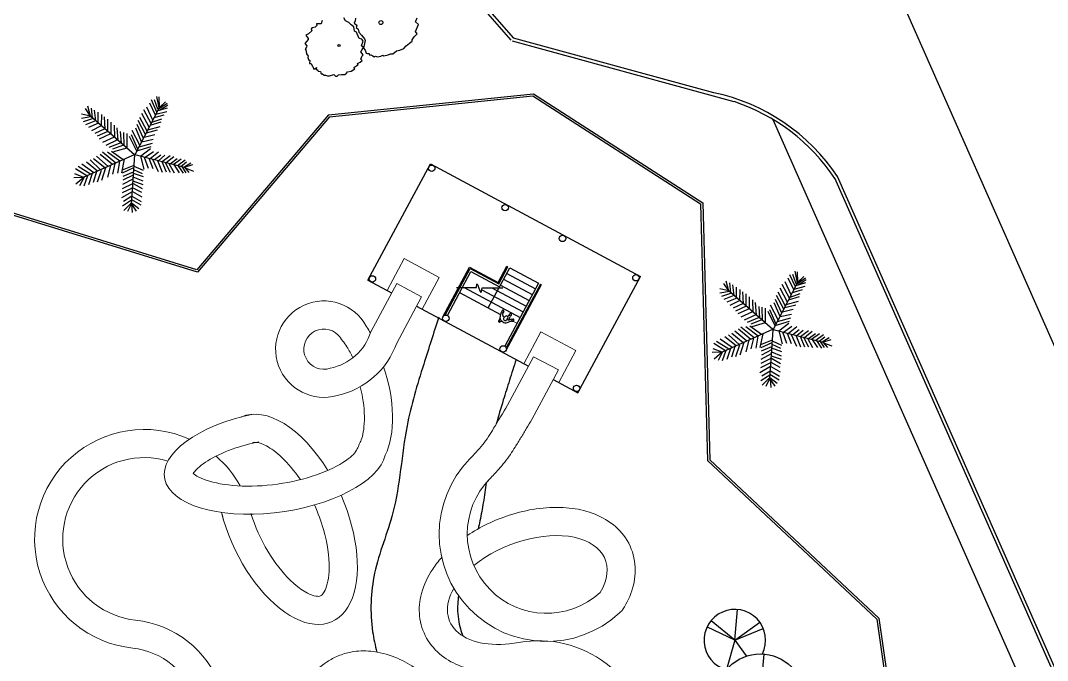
# Model space of a CAD drawing. Header units: millimetres. Extents: x 185 to 501, y 106 to 528.
# Drawn here: x 353.85 to 401.26, y 286.77 to 316.33 of the extents above; entities that cross this region are included whole.
import ezdxf

# ---------------------------------------------------------------- set-up
doc = ezdxf.new("R2010")
doc.units = ezdxf.units.MM
for name, color, linetype in [('aceras', 7, 'Continuous'), ('arboles', 84, 'Continuous'), ('cerca', 50, 'Continuous'), ('columnas', 170, 'Continuous'), ('pavimento', 252, 'Continuous'), ('SITE_FURNISHINGS', 230, 'Continuous')]:
    doc.layers.add(name, color=color, linetype=linetype)
doc.layers.add('Paredes', color=141, linetype='Continuous', lineweight=9)
doc.styles.add('ATTR', font='romans.shx', dxfattribs={"width": 0.8, "height": 0.7})

# ---------------------------------------------------------------- blocks, each defined once
blk = doc.blocks.new('CLUMP4')
for p, q in [((-0.225, -0.025), (-278.175, 1469.475)), ((0.075, -0.425), (-599.925, 1349.575)), ((3398, -293.85), (2858.025, 921.15)), ((3397.75, -293.475), (3147.6, 1029.075)), ((-2100.925, -465), (-2520.925, 479.975)), ((-2101.125, -464.725), (-2295.7, 563.925)), ((0, 0), (-1432.075, 418.05)), ((0.025, 0), (1371.625, 613.675)), ((0, 0), (-1155.525, -951.225)), ((0, 0), (-888.5, -1183.5)), ((0, 0), (1323.925, -682.25)), ((3397.95, -293.45), (2109.075, 82.8)), ((3397.975, -293.45), (4632.4, 258.85)), ((-2100.975, -464.7), (-3103.45, -172.075)), ((-2100.975, -464.7), (-1496.775, -194.375)), ((3397.95, -293.45), (2357.975, -1149.55)), ((3397.95, -293.45), (2598.3, -1358.625)), ((3397.95, -293.45), (4589.5, -907.5)), ((-2100.975, -464.7), (-2909.85, -1130.55)), ((-2100.975, -464.7), (-2722.925, -1293.175)), ((-2100.975, -464.7), (-1174.225, -942.275)), ((1594.175, -1142.375), (1366.775, -630.7)), ((1594.05, -1142.15), (1455.05, -407.4)), ((1594.15, -1142.15), (1120.3, -1003.825)), ((1594.15, -1142.15), (2183.925, -878.275)), ((1594.15, -1142.15), (1016.375, -1617.75)), ((1594.15, -1142.15), (1149.9, -1733.9)), ((1594.15, -1142.15), (2256.125, -1483.275))]:
    blk.add_line(p, q)
for centre, radius in [((0.075, -0.425), 1500), ((3398, -293.85), 1350)]:
    blk.add_circle(centre, radius)
for centre, radius, start, end in [((-2100.925, -465), 1050, 52.09105, 333.029), ((1594.175, -1142.375), 750, 50.00407, 101.3809), ((1594.175, -1142.375), 750, 187.2069, 359.9176)]:
    blk.add_arc(centre, radius, start, end)
at = {"style": 'ATTR', "width": 0.8, "flags": 9}
blk.add_attdef('ESTCODE', (0, 0), '', height=157.919, dxfattribs=at)
blk = doc.blocks.new('new block')
at = {"xscale": 0.000999999996565748, "yscale": 0.001000000000203727, "zscale": 0.001}
blk.add_blockref('CLUMP4', (-1.324, 0.682), dxfattribs=at)

msp = doc.modelspace()

# ---------------------------------------------------------------- linework, layer by layer
for p, q in [((376.113, 302.957), (376.091, 302.945)), ((375.979, 302.554), (375.917, 302.443)), ((376.005, 302.746), (375.978, 302.593)), ((376.108, 302.721), (376.116, 302.802)), ((376.153, 302.894), (376.127, 302.841)), ((376.177, 302.626), (376.132, 302.662)), ((376.299, 302.514), (376.361, 302.505)), ((376.389, 302.503), (376.424, 302.569)), ((376.532, 302.533), (376.426, 302.508)), ((376.537, 302.534), (376.6, 302.54)), ((376.614, 302.472), (376.625, 302.51)), ((375.922, 302.417), (375.946, 302.4)), ((376.069, 302.447), (375.963, 302.398)), ((376.263, 302.366), (376.485, 302.442)), ((376.517, 302.448), (376.591, 302.452))]:
    msp.add_line(p, q)
for centre, radius, start, end in [((376.124, 302.937), 0.0225, 347.403, 118.9265), ((376.076, 302.576), 0.099, 169.8581, 224.873), ((376.322, 302.689), 0.322, 145.1758, 169.8581), ((376.789, 303.286), 1.106, 224.873, 234.8017), ((375.958, 302.942), 0.121, 325.1758, 352.3862), ((376.225, 303.296), 0.453, 248.5442, 258.2878), ((376.103, 302.923), 0.0249, 118.9265, 172.3862), ((376.175, 302.714), 0.0673, 174.3163, 230.4776), ((376.235, 302.79), 0.119, 154.3953, 174.3163), ((376.223, 302.551), 0.0829, 145.7084, 321.2993), ((376.165, 302.928), 0.0197, 167.403, 219.3554), ((376.134, 302.902), 0.0203, 334.3953, 39.3554), ((376.354, 302.461), 0.242, 115.3684, 145.7084), ((376.281, 302.616), 0.0709, 330.7782, 115.3684), ((375.819, 302.874), 0.6, 321.2993, 330.7782), ((376.645, 302.416), 0.391, 133.2976, 141.7337), ((376.386, 302.671), 0.168, 261.2988, 283.557), ((376.168, 302.922), 0.304, 313.2976, 331.1992), ((376.387, 302.608), 0.102, 40.5845, 91.0804), ((376.099, 302.737), 0.366, 332.6458, 346.4447), ((376.47, 302.756), 0.041, 6.6851, 151.1992), ((376.523, 302.635), 0.0706, 126.2321, 166.4447), ((376.437, 302.752), 0.0748, 306.2321, 6.6851), ((376.722, 302.534), 0.196, 180.6382, 205.485), ((376.541, 302.498), 0.0368, 95.4333, 103.5569), ((376.602, 302.517), 0.0236, 344.6873, 95.4333), ((375.934, 302.433), 0.0198, 150.7408, 234.178), ((376.061, 302.55), 0.146, 210.3187, 246.0732), ((375.956, 302.414), 0.0171, 234.178, 294.6547), ((376.223, 302.484), 0.124, 234.8017, 288.7047), ((376.524, 302.326), 0.122, 93.4058, 108.7046), ((376.589, 302.478), 0.0261, 273.4059, 344.6873)]:
    msp.add_arc(centre, radius, start, end)
at = {"layer": 'aceras'}
for p, q in [((369.352, 323.576), (376.484, 315.424)), ((369.465, 323.675), (376.597, 315.523)), ((386.797, 312.585), (376.557, 315.378)), ((385.851, 312.999), (376.597, 315.523))]:
    msp.add_line(p, q, dxfattribs=at)
for points in [[(501.237, 163.484, -0.032113), (472.981, 150.241, -0.493043), (466.865, 153.638), (386.236, 336.017, 0.05824), (375.467, 353.55)], [(501.237, 163.484, -0.032113), (472.981, 150.241, -0.493043), (466.865, 153.638), (386.236, 336.017, 0.05824), (375.467, 353.55)], [(359.006, 138.686), (400.473, 138.686, 0.077072), (460.859, 148.303), (388.599, 311.752)], [(359.006, 138.686), (400.473, 138.686, 0.077072), (460.859, 148.303), (388.599, 311.752)], [(361.939, 136.286), (400.476, 136.286, 0.073569), (458.689, 145.14, 0.515025), (461.377, 151.212), (391.564, 309.126)], [(361.939, 136.286), (400.476, 136.286, 0.073569), (458.689, 145.14, 0.515025), (461.377, 151.212), (391.564, 309.126)], [(361.944, 136.436), (400.476, 136.436, 0.073578), (458.652, 145.286, 0.516303), (461.244, 151.143), (391.432, 309.053)], [(361.944, 136.436), (400.476, 136.436, 0.073578), (458.652, 145.286, 0.516303), (461.244, 151.143), (391.432, 309.053)]]:
    msp.add_lwpolyline(points, format="xyb", dxfattribs=at)
for radius, end in [(9.187, 77.9333), (9.037, 71.5299)]:
    msp.add_arc((383.93, 304.015), radius, 33.8058, end, dxfattribs=at)
at = {"layer": 'arboles', "linetype": 'Continuous'}
for p, q in [((367.766, 316.338), (367.725, 316.182)), ((368.85, 316.323), (368.767, 316.456)), ((368.912, 316.293), (368.85, 316.323)), ((369.001, 316.241), (368.912, 316.293)), ((369.105, 316.13), (369.001, 316.241)), ((369.298, 316.315), (369.243, 316.212)), ((369.305, 316.449), (369.298, 316.315)), ((372.078, 316.278), (372.161, 316.456)), ((372.223, 316.145), (372.078, 316.278)), ((367.297, 315.856), (367.132, 315.715)), ((367.325, 315.997), (367.256, 315.952)), ((367.256, 315.952), (367.297, 315.856)), ((367.449, 316.034), (367.325, 315.997)), ((367.525, 316.1), (367.449, 316.034)), ((367.566, 316.182), (367.511, 316.174)), ((367.511, 316.174), (367.525, 316.1)), ((367.642, 316.174), (367.566, 316.182)), ((367.725, 316.182), (367.642, 316.174)), ((369.236, 316.048), (369.105, 316.13)), ((369.257, 315.848), (369.236, 316.048)), ((369.243, 316.212), (369.367, 316.115)), ((369.36, 315.796), (369.257, 315.848)), ((369.367, 316.115), (369.339, 316.019)), ((369.339, 316.019), (369.436, 315.937)), ((369.381, 315.715), (369.36, 315.796)), ((369.436, 315.937), (369.47, 315.789)), ((369.47, 315.789), (369.588, 315.663)), ((372.085, 315.833), (372.223, 316.145)), ((372.161, 315.715), (372.085, 315.833)), ((367.125, 315.455), (366.973, 315.277)), ((366.973, 315.277), (367.056, 315.166)), ((367.132, 315.715), (367.021, 315.655)), ((367.021, 315.655), (367.125, 315.5)), ((367.125, 315.5), (367.125, 315.455)), ((369.484, 315.507), (369.381, 315.715)), ((369.601, 315.47), (369.484, 315.507)), ((369.581, 315.166), (369.664, 315.374)), ((369.588, 315.663), (369.719, 315.492)), ((369.664, 315.374), (369.601, 315.47)), ((369.753, 315.418), (369.684, 315.055)), ((369.719, 315.492), (369.753, 315.418)), ((371.643, 315.159), (371.795, 315.285)), ((371.795, 315.285), (371.933, 315.381)), ((371.919, 315.448), (372.016, 315.581)), ((371.933, 315.381), (371.919, 315.448)), ((372.016, 315.581), (372.161, 315.715)), ((367.049, 315.107), (366.98, 314.996)), ((366.98, 314.996), (367.021, 314.988)), ((367.021, 314.988), (367.042, 314.795)), ((367.056, 315.166), (367.049, 315.107)), ((369.56, 314.884), (369.615, 314.988)), ((369.664, 314.744), (369.56, 314.884)), ((369.677, 315.092), (369.581, 315.166)), ((369.615, 314.988), (369.677, 315.092)), ((369.684, 315.055), (369.753, 314.966)), ((369.753, 314.966), (369.802, 314.825)), ((369.802, 314.825), (369.864, 314.81)), ((369.864, 314.81), (369.926, 314.818)), ((369.926, 314.818), (369.974, 314.736)), ((370.823, 314.744), (370.926, 314.803)), ((370.926, 314.803), (371.029, 314.803)), ((371.029, 314.803), (371.202, 314.936)), ((371.202, 314.936), (371.354, 314.966)), ((371.354, 314.966), (371.547, 315.04)), ((371.547, 315.04), (371.643, 315.159)), ((367.042, 314.795), (367.125, 314.692)), ((367.125, 314.692), (367.104, 314.625)), ((367.104, 314.625), (367.132, 314.536)), ((367.132, 314.536), (367.208, 314.491)), ((367.208, 314.491), (367.18, 314.351)), ((367.18, 314.351), (367.256, 314.343)), ((367.256, 314.343), (367.304, 314.247)), ((369.408, 314.351), (369.526, 314.417)), ((369.429, 314.306), (369.408, 314.351)), ((369.526, 314.417), (369.615, 314.484)), ((369.553, 314.551), (369.615, 314.699)), ((369.615, 314.484), (369.553, 314.551)), ((369.615, 314.699), (369.664, 314.744)), ((369.974, 314.736), (370.022, 314.744)), ((370.022, 314.744), (370.112, 314.706)), ((370.112, 314.706), (370.167, 314.655)), ((370.167, 314.655), (370.229, 314.684)), ((370.229, 314.684), (370.319, 314.655)), ((370.319, 314.655), (370.478, 314.692)), ((370.478, 314.692), (370.567, 314.729)), ((370.567, 314.729), (370.622, 314.699)), ((370.622, 314.699), (370.823, 314.744)), ((367.304, 314.247), (367.332, 314.21)), ((367.332, 314.21), (367.387, 314.084)), ((367.387, 314.084), (367.428, 314.098)), ((367.428, 314.098), (367.504, 314.165)), ((367.504, 314.165), (367.497, 314.084)), ((367.497, 314.084), (367.566, 314.047)), ((367.566, 314.047), (367.587, 313.987)), ((367.587, 313.987), (367.697, 313.972)), ((367.697, 313.972), (367.711, 313.921)), ((367.711, 313.921), (367.718, 313.876)), ((367.718, 313.876), (367.78, 313.869)), ((367.78, 313.869), (367.856, 313.817)), ((368.815, 313.839), (368.891, 313.906)), ((368.891, 313.906), (368.939, 313.965)), ((368.939, 313.965), (369.112, 313.987)), ((369.112, 313.987), (369.277, 314.098)), ((369.236, 314.165), (369.367, 314.254)), ((369.277, 314.098), (369.236, 314.165)), ((369.367, 314.254), (369.429, 314.306)), ((367.856, 313.817), (367.918, 313.817)), ((367.918, 313.817), (368.015, 313.78)), ((368.015, 313.78), (368.111, 313.78)), ((368.111, 313.78), (368.305, 313.839)), ((368.305, 313.839), (368.38, 313.757)), ((368.38, 313.757), (368.47, 313.757)), ((368.47, 313.757), (368.518, 313.832)), ((368.518, 313.832), (368.663, 313.839)), ((368.663, 313.839), (368.815, 313.839)), ((360.076, 311.966), (359.821, 312.512)), ((360.145, 312.1), (359.889, 312.664)), ((360.185, 312.244), (360.026, 312.668)), ((360.247, 312.296), (360.13, 312.83)), ((360.24, 312.326), (360.249, 312.804)), ((360.244, 312.267), (360.62, 312.52)), ((360.257, 312.316), (360.258, 312.549)), ((360.257, 312.316), (360.422, 312.439)), ((360.263, 312.32), (360.538, 312.585)), ((360.268, 312.2), (360.65, 312.436)), ((357.074, 311.918), (356.663, 312.01)), ((357.073, 311.922), (356.843, 312.266)), ((357.076, 311.911), (356.954, 312.373)), ((357.164, 311.834), (357.117, 312.286)), ((357.314, 311.703), (357.262, 312.199)), ((357.434, 311.598), (357.433, 312.097)), ((357.585, 311.465), (357.596, 311.99)), ((359.134, 310.146), (360.257, 312.316)), ((359.785, 311.404), (359.441, 312.046)), ((359.878, 311.583), (359.532, 312.211)), ((359.957, 311.736), (359.671, 312.338)), ((360.015, 311.849), (360.475, 311.98)), ((360.094, 312.001), (360.601, 312.132)), ((360.184, 312.175), (360.628, 312.308)), ((360.257, 312.316), (360.185, 312.244)), ((357.098, 311.892), (356.659, 311.815)), ((357.193, 311.808), (356.733, 311.653)), ((357.311, 311.705), (356.843, 311.515)), ((357.444, 311.589), (356.986, 311.398)), ((359.109, 310.128), (357.086, 311.902)), ((357.751, 311.319), (357.715, 311.878)), ((357.88, 311.207), (357.881, 311.775)), ((358.032, 311.073), (358.025, 311.638)), ((358.195, 310.93), (358.181, 311.503)), ((359.519, 310.89), (359.224, 311.525)), ((359.611, 311.068), (359.277, 311.708)), ((359.688, 311.216), (359.357, 311.855)), ((359.834, 311.499), (360.333, 311.655)), ((359.904, 311.634), (360.362, 311.8)), ((357.575, 311.474), (357.12, 311.24)), ((357.74, 311.329), (357.273, 311.122)), ((357.88, 311.206), (357.379, 310.986)), ((358.006, 311.095), (357.482, 310.854)), ((358.345, 310.798), (358.311, 311.379)), ((358.499, 310.663), (358.467, 311.2)), ((358.635, 310.544), (358.61, 311.161)), ((358.765, 310.43), (358.761, 311.121)), ((359.259, 310.388), (358.965, 311.048)), ((359.348, 310.575), (359.003, 311.252)), ((359.437, 310.732), (359.164, 311.368)), ((359.546, 310.943), (360.038, 311.071)), ((359.653, 311.149), (360.167, 311.278)), ((359.726, 311.289), (360.291, 311.437)), ((358.168, 310.953), (357.625, 310.699)), ((358.325, 310.816), (357.788, 310.566)), ((358.472, 310.687), (357.916, 310.463)), ((358.6, 310.574), (358.092, 310.387)), ((359.213, 310.299), (358.883, 310.969)), ((359.317, 310.5), (359.937, 310.67)), ((359.439, 310.736), (359.97, 310.846)), ((359.095, 310.132), (356.772, 309.091)), ((358.087, 309.68), (357.522, 310.147)), ((358.24, 309.749), (357.63, 310.245)), ((358.43, 309.834), (357.864, 310.254)), ((358.588, 309.904), (358.044, 310.28)), ((358.755, 310.439), (358.141, 310.264)), ((359.102, 310.123), (358.956, 307.855)), ((359.123, 310.138), (361.417, 309.552)), ((359.22, 310.312), (359.879, 310.512)), ((359.378, 310.073), (359.542, 309.466)), ((359.387, 310.071), (359.841, 310.42)), ((359.602, 310.016), (359.986, 310.29)), ((359.826, 309.959), (360.209, 310.272)), ((360.026, 309.908), (360.323, 310.131)), ((360.218, 309.858), (360.503, 310.107)), ((360.388, 309.815), (360.747, 310.094)), ((357.23, 309.296), (356.675, 309.691)), ((357.405, 309.375), (356.887, 309.79)), ((357.544, 309.437), (357.058, 309.895)), ((357.738, 309.524), (357.208, 309.951)), ((357.898, 309.596), (357.354, 310.061)), ((357.996, 309.639), (357.86, 309.095)), ((358.206, 309.733), (358.09, 309.237)), ((358.418, 309.828), (358.318, 309.276)), ((358.637, 309.926), (358.503, 309.295)), ((359.071, 309.643), (358.536, 309.426)), ((359.069, 309.611), (359.508, 309.417)), ((359.551, 310.029), (359.732, 309.508)), ((359.773, 309.972), (359.954, 309.492)), ((359.941, 309.929), (360.205, 309.356)), ((360.172, 309.87), (360.389, 309.334)), ((360.372, 309.819), (360.571, 309.337)), ((360.518, 309.782), (360.755, 309.326)), ((360.567, 309.769), (360.927, 310.051)), ((360.699, 309.736), (360.939, 309.297)), ((360.755, 309.721), (361.071, 309.954)), ((360.889, 309.687), (361.261, 309.95)), ((360.92, 309.679), (361.166, 309.304)), ((361.09, 309.636), (361.442, 309.901)), ((361.114, 309.63), (361.35, 309.279)), ((361.25, 309.595), (361.506, 309.799)), ((361.38, 309.562), (361.705, 309.762)), ((361.408, 309.555), (361.805, 309.677)), ((356.762, 309.087), (356.347, 309.244)), ((356.912, 309.154), (356.381, 309.489)), ((357.081, 309.23), (356.51, 309.583)), ((356.938, 309.165), (356.769, 308.682)), ((357.154, 309.262), (356.976, 308.745)), ((357.372, 309.401), (357.199, 308.852)), ((357.574, 309.409), (357.386, 308.874)), ((357.765, 309.536), (357.576, 308.947)), ((359.063, 309.521), (358.544, 309.289)), ((359.051, 309.334), (358.564, 309.126)), ((359.042, 309.187), (358.575, 308.955)), ((359.048, 309.281), (359.499, 309.125)), ((359.059, 309.453), (359.46, 309.273)), ((361.288, 309.585), (361.475, 309.302)), ((361.411, 309.554), (361.622, 309.306)), ((361.439, 309.521), (361.828, 309.382)), ((356.777, 309.084), (356.3, 309.073)), ((356.76, 309.084), (356.4, 308.77)), ((356.784, 309.096), (356.574, 308.698)), ((359.016, 308.794), (358.544, 308.56)), ((359.03, 309.009), (358.546, 308.753)), ((359.025, 308.924), (359.489, 308.763)), ((359.037, 309.108), (359.496, 308.924)), ((359.04, 308.805), (359.456, 308.567)), ((358.992, 308.418), (358.502, 308.137)), ((359.003, 308.594), (358.54, 308.366)), ((358.979, 308.216), (358.601, 307.972)), ((358.991, 308.223), (359.413, 307.971)), ((359.005, 308.626), (359.428, 308.4)), ((359.016, 308.432), (359.441, 308.184)), ((358.967, 308.028), (358.554, 307.76)), ((358.958, 307.896), (358.615, 307.556)), ((358.955, 307.848), (358.784, 307.506)), ((358.957, 307.877), (359.19, 307.52)), ((358.96, 307.922), (359.299, 307.65)), ((358.969, 308.067), (359.395, 307.812)), ((358.975, 307.85), (359.006, 307.459)), ((389.547, 303.892), (389.292, 304.437)), ((389.617, 304.026), (389.36, 304.59)), ((389.657, 304.169), (389.498, 304.593)), ((389.718, 304.221), (389.601, 304.755)), ((389.711, 304.251), (389.72, 304.729)), ((389.715, 304.192), (390.091, 304.445)), ((389.728, 304.241), (389.729, 304.474)), ((389.734, 304.246), (390.009, 304.51)), ((386.546, 303.843), (386.134, 303.935)), ((386.544, 303.847), (386.314, 304.191)), ((386.547, 303.837), (386.425, 304.298)), ((386.635, 303.759), (386.588, 304.212)), ((386.785, 303.628), (386.734, 304.124)), ((386.905, 303.523), (386.904, 304.023)), ((387.056, 303.39), (387.068, 303.915)), ((388.605, 302.071), (389.728, 304.241)), ((389.256, 303.329), (388.912, 303.971)), ((389.349, 303.508), (389.004, 304.137)), ((389.428, 303.662), (389.143, 304.263)), ((389.486, 303.774), (389.946, 303.905)), ((389.565, 303.927), (390.072, 304.057)), ((389.655, 304.1), (390.099, 304.233)), ((389.728, 304.241), (389.657, 304.169)), ((389.728, 304.241), (389.893, 304.364)), ((389.739, 304.125), (390.121, 304.362)), ((386.569, 303.818), (386.13, 303.74)), ((386.665, 303.734), (386.204, 303.578)), ((386.782, 303.631), (386.314, 303.44)), ((386.915, 303.514), (386.457, 303.323)), ((388.58, 302.054), (386.557, 303.828)), ((387.222, 303.245), (387.186, 303.803)), ((387.351, 303.132), (387.352, 303.7)), ((387.503, 302.998), (387.497, 303.564)), ((387.667, 302.855), (387.652, 303.428)), ((388.99, 302.816), (388.695, 303.45)), ((389.082, 302.993), (388.748, 303.634)), ((389.159, 303.142), (388.829, 303.78)), ((389.305, 303.425), (389.804, 303.58)), ((389.375, 303.559), (389.833, 303.726)), ((387.046, 303.399), (386.591, 303.165)), ((387.211, 303.255), (386.744, 303.047)), ((387.351, 303.131), (386.85, 302.912)), ((387.478, 303.021), (386.954, 302.779)), ((387.816, 302.724), (387.782, 303.305)), ((387.97, 302.588), (387.938, 303.125)), ((388.106, 302.469), (388.081, 303.086)), ((388.236, 302.355), (388.232, 303.046)), ((388.73, 302.313), (388.436, 302.974)), ((388.819, 302.501), (388.474, 303.177)), ((388.908, 302.657), (388.635, 303.294)), ((389.018, 302.868), (389.509, 302.996)), ((389.124, 303.075), (389.639, 303.204)), ((389.197, 303.215), (389.762, 303.363)), ((387.639, 302.879), (387.096, 302.624)), ((387.796, 302.742), (387.259, 302.491)), ((387.943, 302.612), (387.388, 302.388)), ((388.071, 302.5), (387.563, 302.312)), ((388.684, 302.224), (388.354, 302.894)), ((388.788, 302.426), (389.408, 302.596)), ((388.91, 302.661), (389.441, 302.771)), ((388.566, 302.057), (386.243, 301.017)), ((387.558, 301.605), (386.993, 302.073)), ((387.711, 301.674), (387.101, 302.17)), ((387.901, 301.759), (387.335, 302.179)), ((388.059, 301.83), (387.515, 302.206)), ((388.226, 302.364), (387.612, 302.189)), ((388.573, 302.049), (388.427, 299.78)), ((388.595, 302.063), (390.888, 301.478)), ((388.691, 302.237), (389.351, 302.438)), ((388.858, 301.996), (389.312, 302.345)), ((389.073, 301.941), (389.457, 302.215)), ((389.297, 301.884), (389.68, 302.198)), ((389.497, 301.833), (389.794, 302.057)), ((389.689, 301.784), (389.974, 302.032)), ((389.86, 301.74), (390.218, 302.019)), ((386.701, 301.221), (386.146, 301.616)), ((386.876, 301.3), (386.358, 301.715)), ((387.015, 301.362), (386.529, 301.82)), ((387.209, 301.449), (386.679, 301.877)), ((387.369, 301.521), (386.825, 301.986)), ((387.467, 301.565), (387.331, 301.02)), ((387.677, 301.659), (387.562, 301.162)), ((387.889, 301.754), (387.789, 301.202)), ((388.108, 301.852), (387.974, 301.221)), ((388.542, 301.568), (388.007, 301.351)), ((388.54, 301.536), (388.979, 301.343)), ((388.849, 301.998), (389.013, 301.392)), ((389.022, 301.954), (389.203, 301.434)), ((389.244, 301.897), (389.425, 301.417)), ((389.412, 301.855), (389.676, 301.282)), ((389.643, 301.796), (389.86, 301.259)), ((389.843, 301.744), (390.042, 301.263)), ((389.989, 301.707), (390.226, 301.251)), ((390.038, 301.695), (390.398, 301.977)), ((390.17, 301.661), (390.41, 301.223)), ((390.226, 301.647), (390.542, 301.879)), ((390.36, 301.613), (390.733, 301.875)), ((390.391, 301.605), (390.637, 301.229)), ((390.562, 301.561), (390.913, 301.826)), ((390.585, 301.555), (390.821, 301.204)), ((390.721, 301.52), (390.978, 301.725)), ((390.851, 301.487), (391.176, 301.687)), ((390.879, 301.48), (391.276, 301.602)), ((386.233, 301.012), (385.818, 301.169)), ((386.384, 301.08), (385.852, 301.414)), ((386.552, 301.155), (385.981, 301.508)), ((386.409, 301.091), (386.24, 300.608)), ((386.625, 301.187), (386.447, 300.671)), ((386.843, 301.327), (386.67, 300.777)), ((387.045, 301.334), (386.857, 300.799)), ((387.236, 301.461), (387.048, 300.872)), ((388.534, 301.446), (388.015, 301.215)), ((388.522, 301.26), (388.035, 301.052)), ((388.513, 301.113), (388.046, 300.88)), ((388.519, 301.206), (388.97, 301.05)), ((388.53, 301.378), (388.931, 301.199)), ((390.76, 301.511), (390.947, 301.227)), ((390.882, 301.479), (391.093, 301.231)), ((390.91, 301.446), (391.299, 301.307)), ((386.248, 301.009), (385.771, 300.999)), ((386.231, 301.009), (385.871, 300.695)), ((386.255, 301.022), (386.045, 300.623)), ((388.487, 300.719), (388.015, 300.485)), ((388.501, 300.934), (388.017, 300.678)), ((388.496, 300.849), (388.96, 300.688)), ((388.508, 301.034), (388.968, 300.849)), ((388.511, 300.73), (388.927, 300.492)), ((388.463, 300.343), (387.973, 300.062)), ((388.474, 300.52), (388.011, 300.291)), ((388.45, 300.141), (388.072, 299.897)), ((388.462, 300.149), (388.885, 299.897)), ((388.477, 300.552), (388.899, 300.325)), ((388.487, 300.357), (388.912, 300.109)), ((388.438, 299.953), (388.025, 299.685)), ((388.429, 299.821), (388.086, 299.482)), ((388.426, 299.773), (388.255, 299.431)), ((388.428, 299.803), (388.662, 299.446)), ((388.431, 299.847), (388.771, 299.576)), ((388.44, 299.993), (388.866, 299.738)), ((388.446, 299.775), (388.477, 299.385))]:
    msp.add_line(p, q, dxfattribs=at)
for centre, radius in [((370.484, 316.241), 0.09), ((368.553, 315.181), 0.0532)]:
    msp.add_circle(centre, radius, dxfattribs=at)
at = {"layer": 'cerca'}
for points in [[(368.113, 311.887), (362.012, 304.707), (346.536, 309.48), (340.942, 305.528), (330.846, 311.388), (335.757, 327.607), (325.661, 337.556), (320.077, 337.076), (310.774, 353.862)], [(368.063, 311.982), (361.979, 304.822), (346.519, 309.59), (340.937, 305.646), (330.964, 311.435), (335.871, 327.635), (325.698, 337.659), (320.133, 337.182), (310.865, 353.903)], [(368.063, 311.982), (377.526, 312.953), (385.339, 307.913), (385.664, 296.045), (393.477, 288.728), (394.453, 281.9), (393.802, 277.185), (399.336, 272.958), (403.08, 265.316), (404.226, 256.412), (412.541, 245.569), (419.701, 230.803), (423.858, 210.27), (433.821, 192.296), (434.761, 178.84), (443.57, 169.621)], [(368.113, 311.887), (377.501, 312.85), (385.24, 307.858), (385.565, 296), (393.383, 288.679), (394.352, 281.9), (393.695, 277.141), (399.257, 272.893), (402.983, 265.287), (404.13, 256.372), (412.455, 245.516), (419.605, 230.771), (423.763, 210.235), (433.722, 192.266), (434.663, 178.797), (443.487, 169.564)]]:
    msp.add_lwpolyline(points, dxfattribs=at)
at = {"layer": 'columnas'}
for centre in [(372.827, 309.507), (376.22, 307.688), (378.865, 306.271), (370.087, 304.395), (382.258, 304.452), (373.481, 302.576), (376.125, 301.159), (379.518, 299.34)]:
    msp.add_circle(centre, 0.15, dxfattribs=at)
at = {"layer": 'Paredes'}
for p, q in [((370.018, 301.953), (371.216, 304.187)), ((371.216, 304.187), (372.361, 303.573)), ((371.216, 301.435), (372.361, 303.573)), ((376.571, 302.451), (376.762, 302.349)), ((376.328, 298.562), (377.53, 300.803)), ((377.53, 300.803), (378.675, 300.189)), ((377.452, 297.906), (378.675, 300.189))]:
    msp.add_line(p, q, dxfattribs=at)
for points in [[(370.979, 303.746), (370.766, 303.861), (371.555, 305.333), (373.173, 304.466), (372.384, 302.993), (372.125, 303.132)], [(377.293, 300.362), (377.08, 300.477), (377.869, 301.949), (379.487, 301.082), (378.698, 299.609), (378.439, 299.748)]]:
    msp.add_lwpolyline(points, dxfattribs=at)
for centre, radius, start, end in [((367.85, 301.152), 2.228, 28.4492, 286.11), ((367.85, 301.152), 0.928, 44.5183, 288.4763), ((367.666, 302.69), 2.465, 281.1881, 342.5914), ((367.666, 302.69), 3.765, 282.3053, 340.5296), ((359.559, 292.376), 5.066, 65.7434, 263.9189), ((359.559, 292.376), 3.766, 73.2112, 263.9189), ((359.559, 292.376), 5.066, 29.0064, 49.1741), ((378.131, 292.608), 4.961, 135.8126, 312.5365), ((378.131, 292.608), 3.661, 135.7384, 312.5365), ((359.559, 292.376), 3.766, 12.7895, 19.1085), ((359.559, 292.376), 5.066, 12.7895, 13.433), ((358.664, 283.979), 4.678, 315.1063, 83.9189), ((358.664, 283.979), 3.378, 307.8746, 83.9189), ((377.777, 282.576), 5.106, 4.7144, 100.3885)]:
    msp.add_arc(centre, radius, start, end, dxfattribs=at)
for centre, major_axis, ratio, start_param, end_param in [((369.184, 299.118), (0.774, -3.508), 0.474606, 6.804506, 8.103278), ((366.129, 293.289), (2.089, -4.73), 0.530897, 8.108133, 9.427316), ((365.6, 295.95), (5.107, 0.73), 0.453141, 1.705353, 6.105506), ((366.129, 293.289), (2.089, -4.73), 0.530897, 4.4161, 7.853982), ((377.239, 290.024), (-3.593, -1.42), 0.578566, 2.497214, 5.220719), ((377.239, 290.024), (-3.593, -1.42), 0.578566, 5.654097, 7.525143)]:
    msp.add_ellipse(centre, major_axis=major_axis, ratio=ratio, start_param=start_param, end_param=end_param, dxfattribs=at)
for points, knots in [([(369.809, 302.214), (369.818, 302.2), (369.886, 302.097), (369.949, 301.99), (369.999, 301.896)], [0.6229533, 0.6229533, 0.6229533, 0.6229533, 0.673395, 0.9927549, 0.9927549, 0.9927549, 0.9927549]), ([(368.512, 301.803), (368.65, 301.626), (368.906, 301.297), (369.109, 300.927), (369.186, 300.75)], [0, 0, 0, 0, 0.673395, 1.25277, 1.25277, 1.25277, 1.25277]), ([(369.528, 296.852), (369.557, 296.908), (369.594, 297.001), (369.658, 297.245), (369.685, 297.397), (369.739, 297.951), (369.72, 298.433), (369.607, 299.086), (369.571, 299.254), (369.529, 299.418)], [6.804506, 6.804506, 6.804506, 6.804506, 7.029861, 7.029861, 7.255215, 7.255215, 7.755759, 7.755759, 7.927646, 7.927646, 7.927646, 7.927646]), ([(374.573, 296.065), (374.784, 296.284), (375.206, 296.721), (375.75, 297.589), (376.118, 298.205), (376.328, 298.562)], [0, 0, 0, 0, 0.908619, 1.817334, 3.061518, 3.061518, 3.061518, 3.061518]), ([(375.51, 295.163), (375.638, 295.296), (375.778, 295.441), (376.014, 295.706), (376.108, 295.816), (376.388, 296.173), (376.542, 296.408), (376.774, 296.777), (376.86, 296.92), (377.036, 297.21), (377.123, 297.354), (377.289, 297.633), (377.369, 297.767), (377.448, 297.901)], [0, 0, 0, 0, 0.552763, 0.552763, 0.903978, 0.903978, 1.606407, 1.606407, 2.102641, 2.102641, 2.598875, 2.598875, 3.061518, 3.061518, 3.061518, 3.061518]), ([(364.85, 296.872), (364.478, 296.795), (364.118, 296.698), (363.329, 296.433), (362.924, 296.251), (362.283, 295.878), (362.05, 295.686), (361.873, 295.49), (361.839, 295.444), (361.817, 295.409)], [1.705353, 1.705353, 1.705353, 1.705353, 1.957019, 1.957019, 2.300452, 2.300452, 2.643885, 2.643885, 2.771497, 2.771497, 2.771497, 2.771497]), ([(366.763, 295.123), (366.491, 295.525), (366.196, 295.877), (365.653, 296.39), (365.404, 296.569), (365.019, 296.773), (364.874, 296.819), (364.673, 296.854), (364.62, 296.846), (364.58, 296.835), (364.572, 296.832), (364.564, 296.829)], [8.17879, 8.17879, 8.17879, 8.17879, 8.52325, 8.52325, 8.830084, 8.830084, 9.0854, 9.0854, 9.340717, 9.340717, 9.427316, 9.427316, 9.427316, 9.427316]), ([(369.528, 296.852), (369.508, 296.809), (369.451, 296.687), (369.396, 296.519), (369.306, 296.408), (369.278, 296.361), (369.27, 296.347)], [0, 0, 0, 0, 0.1427371, 0.4048171, 0.5191307, 0.5684929, 0.5684929, 0.5684929, 0.5684929]), ([(361.817, 295.409), (361.866, 295.366), (361.953, 295.304), (362.204, 295.177), (362.368, 295.111), (362.963, 294.933), (363.495, 294.849), (364.672, 294.808), (365.318, 294.85), (366.576, 295.056), (367.189, 295.22), (368.241, 295.621), (368.679, 295.861), (369.099, 296.178), (369.199, 296.269), (369.27, 296.347)], [3.511689, 3.511689, 3.511689, 3.511689, 3.715138, 3.715138, 3.918587, 3.918587, 4.337635, 4.337635, 4.756683, 4.756683, 5.175731, 5.175731, 5.594779, 5.594779, 5.777565, 5.777565, 5.777565, 5.777565]), ([(364.486, 293.553), (364.556, 293.331), (364.637, 293.108), (364.973, 292.296), (365.29, 291.727), (365.986, 290.769), (366.365, 290.382), (366.923, 289.964), (367.125, 289.856), (367.441, 289.738), (367.55, 289.728), (367.657, 289.733), (367.677, 289.74), (367.715, 289.758), (367.736, 289.77), (367.807, 289.846), (367.855, 289.911), (367.951, 290.118), (367.999, 290.259), (368.069, 290.61), (368.092, 290.819), (368.103, 291.56), (368.017, 292.183), (367.724, 293.199), (367.582, 293.582), (367.415, 293.952)], [4.508431, 4.508431, 4.508431, 4.508431, 4.667728, 4.667728, 5.097209, 5.097209, 5.52669, 5.52669, 5.804774, 5.804774, 6.082859, 6.082859, 6.294433, 6.294433, 6.506007, 6.506007, 6.71758, 6.71758, 6.929154, 6.929154, 7.140728, 7.140728, 7.601569, 7.601569, 7.873386, 7.873386, 7.873386, 7.873386]), ([(381.722, 289.244), (381.908, 289.556), (382.054, 289.891), (382.227, 290.606), (382.252, 290.987), (382.134, 291.741), (381.989, 292.111), (381.561, 292.743), (381.282, 293.004), (380.668, 293.409), (380.332, 293.555), (379.634, 293.757), (379.27, 293.813), (378.085, 293.877), (377.232, 293.747), (375.723, 293.258), (375.059, 292.939), (374.47, 292.543)], [2.497214, 2.497214, 2.497214, 2.497214, 2.754713, 2.754713, 3.012212, 3.012212, 3.269711, 3.269711, 3.527211, 3.527211, 3.78471, 3.78471, 4.042209, 4.042209, 4.603946, 4.603946, 5.075155, 5.075155, 5.075155, 5.075155]), ([(373.289, 291.525), (373.138, 291.355), (372.999, 291.176), (372.642, 290.643), (372.46, 290.266), (372.266, 289.526), (372.231, 289.173), (372.305, 288.463), (372.417, 288.11), (372.772, 287.485), (373.013, 287.215), (373.558, 286.783), (373.862, 286.619), (374.499, 286.376), (374.832, 286.297), (375.793, 286.171), (376.442, 286.2), (377.09, 286.319)], [5.428783, 5.428783, 5.428783, 5.428783, 5.587167, 5.587167, 5.881853, 5.881853, 6.123336, 6.123336, 6.36482, 6.36482, 6.606303, 6.606303, 6.847786, 6.847786, 7.08927, 7.08927, 7.525143, 7.525143, 7.525143, 7.525143]), ([(381.553, 283.053), (381.522, 282.896), (381.492, 282.744), (381.391, 282.283), (381.315, 282.004), (381.161, 281.609), (381.088, 281.474), (380.981, 281.326), (380.947, 281.286), (380.871, 281.212), (380.824, 281.173), (380.614, 281.025), (380.385, 280.915), (379.845, 280.746), (379.535, 280.684), (378.733, 280.597), (378.252, 280.625), (377.303, 280.849), (376.826, 281.049), (376.058, 281.522), (375.753, 281.765), (375.179, 282.33), (374.911, 282.65), (374.53, 283.185), (374.403, 283.379), (374.206, 283.703), (374.133, 283.831), (373.977, 284.108), (373.895, 284.255), (373.675, 284.635), (373.528, 284.878), (373.179, 285.369), (372.98, 285.613), (372.534, 286.061), (372.289, 286.267), (371.742, 286.634), (371.447, 286.792), (370.783, 287.055), (370.411, 287.155), (369.721, 287.221), (369.414, 287.215), (368.903, 287.119), (368.699, 287.058), (368.328, 286.903), (368.156, 286.809), (367.619, 286.458), (367.318, 286.158), (366.931, 285.681), (366.808, 285.509), (366.579, 285.145), (366.475, 284.954), (366.202, 284.352), (366.07, 283.913), (366.012, 283.193), (366.021, 282.937), (366.088, 282.46), (366.144, 282.235), (366.364, 281.572), (366.571, 281.182), (366.855, 280.706), (366.929, 280.588), (367.149, 280.244), (367.271, 280.056), (367.377, 279.854), (367.398, 279.801), (367.405, 279.777)], [0.179362, 0.179362, 0.179362, 0.179362, 0.637503, 0.637503, 1.652184, 1.652184, 2.471575, 2.471575, 2.879139, 2.879139, 3.286704, 3.286704, 4.390359, 4.390359, 5.494015, 5.494015, 7.407084, 7.407084, 9.320153, 9.320153, 10.783703, 10.783703, 12.247253, 12.247253, 13.030272, 13.030272, 13.519565, 13.519565, 14.008858, 14.008858, 14.737136, 14.737136, 15.465414, 15.465414, 16.151395, 16.151395, 16.837377, 16.837377, 17.588828, 17.588828, 18.141529, 18.141529, 18.490967, 18.490967, 18.840405, 18.840405, 19.684438, 19.684438, 20.142495, 20.142495, 20.600553, 20.600553, 21.516668, 21.516668, 21.989354, 21.989354, 22.46204, 22.46204, 23.478043, 23.478043, 23.832447, 23.832447, 24.541255, 24.541255, 24.93765, 24.93765, 24.93765, 24.93765])]:
    msp.add_open_spline(points, degree=3, knots=knots, dxfattribs=at)
msp.add_open_spline([(377.448, 297.901), (377.449, 297.902), (377.45, 297.904), (377.452, 297.906)], degree=3, dxfattribs=at)
for points in [[(375.51, 295.163), (375.422, 295.07)], [(381.484, 288.952), (381.613, 289.075), (381.722, 289.244)]]:
    msp.add_spline(points, degree=3, dxfattribs=at)
at = {"layer": 'pavimento'}
for points, knots in [([(373.15, 302.623), (372.918, 301.9), (372.385, 300.243), (371.475, 297.274), (371.332, 293.918), (370.039, 290.916), (369.959, 288.668), (370.214, 287.464), (370.3, 287.155)], [0, 0, 0, 0, 2.278132, 5.224888, 9.287074, 12.207687, 14.913242, 15.87342, 15.87342, 15.87342, 15.87342]), ([(376.723, 300.668), (376.621, 300.348), (376.519, 300.03), (376.321, 299.408), (376.224, 299.1), (376.012, 298.414), (375.902, 298.043), (375.811, 297.696)], [0.770566, 0.770566, 0.770566, 0.770566, 1.784989, 1.784989, 2.761709, 2.761709, 4.08748, 4.08748, 4.08748, 4.08748]), ([(375.347, 294.985), (375.308, 294.694), (375.264, 294.383), (375.166, 293.787), (375.115, 293.508), (375.027, 293.098), (375, 292.975), (374.97, 292.851)], [7.335861, 7.335861, 7.335861, 7.335861, 8.154414, 8.154414, 8.820003, 8.820003, 9.097049, 9.097049, 9.097049, 9.097049]), ([(374.067, 289.762), (374.058, 289.702), (374.05, 289.643), (374.029, 289.446), (374.022, 289.308), (374.023, 289), (374.036, 288.832), (374.081, 288.524), (374.112, 288.376), (374.184, 288.118), (374.221, 288.008), (374.262, 287.899)], [12.627909, 12.627909, 12.627909, 12.627909, 13.005405, 13.005405, 13.864084, 13.864084, 14.921297, 14.921297, 15.870848, 15.870848, 16.589892, 16.589892, 16.589892, 16.589892])]:
    msp.add_open_spline(points, degree=3, knots=knots, dxfattribs=at)
at = {"layer": 'SITE_FURNISHINGS', "color": 7, "linetype": 'Continuous'}
for p, q in [((369.884, 304.333), (372.766, 309.71)), ((372.766, 309.71), (382.461, 304.514)), ((373.348, 302.647), (374.577, 304.938)), ((373.445, 302.722), (374.597, 304.871)), ((374.577, 304.938), (375.899, 304.23)), ((374.597, 304.871), (375.919, 304.162)), ((375.44, 303.057), (376.432, 304.908)), ((375.899, 304.23), (376.3, 304.979)), ((375.919, 304.162), (376.344, 304.955)), ((376.3, 304.978), (376.344, 304.954)), ((376.432, 304.908), (377.754, 304.2)), ((373.551, 302.708), (374.638, 304.735)), ((374.638, 304.735), (375.96, 304.027)), ((376.149, 304.379), (377.471, 303.671)), ((376.291, 304.644), (377.613, 303.935)), ((379.58, 299.137), (382.461, 304.514)), ((369.884, 304.333), (370.979, 303.746)), ((373.976, 304), (374.892, 303.994)), ((374.321, 303.997), (376.904, 302.613)), ((375.157, 303.992), (376.115, 303.985)), ((375.608, 303.989), (377.188, 303.142)), ((376.007, 304.115), (377.329, 303.406)), ((377.754, 304.2), (376.196, 301.291)), ((377.887, 304.129), (376.257, 301.088)), ((377.843, 304.152), (376.266, 301.21)), ((377.843, 304.152), (377.887, 304.129)), ((374.118, 303.766), (376.007, 302.754)), ((375.142, 303.898), (377.046, 302.878)), ((372.125, 303.132), (377.293, 300.362)), ((378.439, 299.748), (379.58, 299.137))]:
    msp.add_line(p, q, dxfattribs=at)
msp.add_open_spline([(374.892, 303.994), (374.899, 304.09), (374.928, 304.34), (375.085, 303.575), (375.139, 303.871), (375.157, 303.992)], degree=3, knots=[0.0506555, 0.0506555, 0.0506555, 0.0506555, 0.2528325, 0.6811485, 0.9259688, 0.9259688, 0.9259688, 0.9259688], dxfattribs=at)

# ---------------------------------------------------------------- block references
at = {"layer": 'arboles', "linetype": 'Continuous', "xscale": 1.354679381773452, "yscale": 1.354679381773479, "zscale": 1.354679381773469, "rotation": 281.3221332206409}
msp.add_blockref('new block', (387.445, 283.099), dxfattribs=at)

doc.saveas('drawing.dxf')
